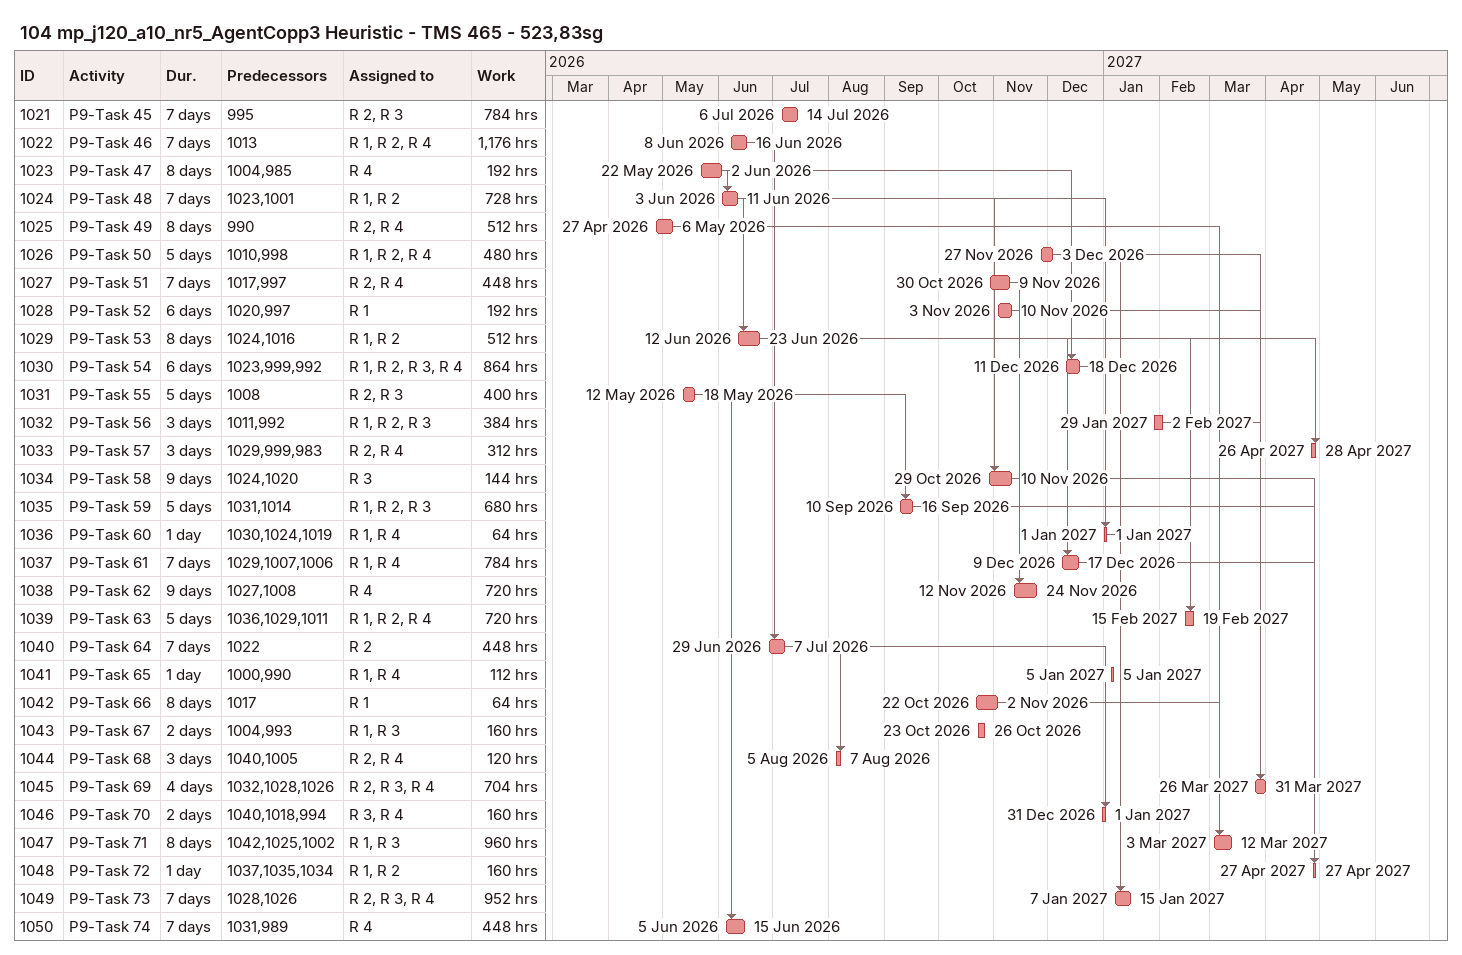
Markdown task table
104 mp_j120_a10_nr5_AgentCopp3 Heuristic - TMS 465 - 523,83sg

| ID | Task | Duration | Start | Finish | Predecessors | Resources | Work (h) |
|---|---|---|---|---|---|---|---|
| 1021 | P9-Task 45 | 7d | 2026-07-06 | 2026-07-14 | 995 | R 2, R 3 | 784 |
| 1022 | P9-Task 46 | 7d | 2026-06-08 | 2026-06-16 | 1013 | R 1, R 2, R 4 | 1176 |
| 1023 | P9-Task 47 | 8d | 2026-05-22 | 2026-06-02 | 1004, 985 | R 4 | 192 |
| 1024 | P9-Task 48 | 7d | 2026-06-03 | 2026-06-11 | 1023, 1001 | R 1, R 2 | 728 |
| 1025 | P9-Task 49 | 8d | 2026-04-27 | 2026-05-06 | 990 | R 2, R 4 | 512 |
| 1026 | P9-Task 50 | 5d | 2026-11-27 | 2026-12-03 | 1010, 998 | R 1, R 2, R 4 | 480 |
| 1027 | P9-Task 51 | 7d | 2026-10-30 | 2026-11-09 | 1017, 997 | R 2, R 4 | 448 |
| 1028 | P9-Task 52 | 6d | 2026-11-03 | 2026-11-10 | 1020, 997 | R 1 | 192 |
| 1029 | P9-Task 53 | 8d | 2026-06-12 | 2026-06-23 | 1024, 1016 | R 1, R 2 | 512 |
| 1030 | P9-Task 54 | 6d | 2026-12-11 | 2026-12-18 | 1023, 999, 992 | R 1, R 2, R 3, R 4 | 864 |
| 1031 | P9-Task 55 | 5d | 2026-05-12 | 2026-05-18 | 1008 | R 2, R 3 | 400 |
| 1032 | P9-Task 56 | 3d | 2027-01-29 | 2027-02-02 | 1011, 992 | R 1, R 2, R 3 | 384 |
| 1033 | P9-Task 57 | 3d | 2027-04-26 | 2027-04-28 | 1029, 999, 983 | R 2, R 4 | 312 |
| 1034 | P9-Task 58 | 9d | 2026-10-29 | 2026-11-10 | 1024, 1020 | R 3 | 144 |
| 1035 | P9-Task 59 | 5d | 2026-09-10 | 2026-09-16 | 1031, 1014 | R 1, R 2, R 3 | 680 |
| 1036 | P9-Task 60 | 1d | 2027-01-01 | 2027-01-01 | 1030, 1024, 1019 | R 1, R 4 | 64 |
| 1037 | P9-Task 61 | 7d | 2026-12-09 | 2026-12-17 | 1029, 1007, 1006 | R 1, R 4 | 784 |
| 1038 | P9-Task 62 | 9d | 2026-11-12 | 2026-11-24 | 1027, 1008 | R 4 | 720 |
| 1039 | P9-Task 63 | 5d | 2027-02-15 | 2027-02-19 | 1036, 1029, 1011 | R 1, R 2, R 4 | 720 |
| 1040 | P9-Task 64 | 7d | 2026-06-29 | 2026-07-07 | 1022 | R 2 | 448 |
| 1041 | P9-Task 65 | 1d | 2027-01-05 | 2027-01-05 | 1000, 990 | R 1, R 4 | 112 |
| 1042 | P9-Task 66 | 8d | 2026-10-22 | 2026-11-02 | 1017 | R 1 | 64 |
| 1043 | P9-Task 67 | 2d | 2026-10-23 | 2026-10-26 | 1004, 993 | R 1, R 3 | 160 |
| 1044 | P9-Task 68 | 3d | 2026-08-05 | 2026-08-07 | 1040, 1005 | R 2, R 4 | 120 |
| 1045 | P9-Task 69 | 4d | 2027-03-26 | 2027-03-31 | 1032, 1028, 1026 | R 2, R 3, R 4 | 704 |
| 1046 | P9-Task 70 | 2d | 2026-12-31 | 2027-01-01 | 1040, 1018, 994 | R 3, R 4 | 160 |
| 1047 | P9-Task 71 | 8d | 2027-03-03 | 2027-03-12 | 1042, 1025, 1002 | R 1, R 3 | 960 |
| 1048 | P9-Task 72 | 1d | 2027-04-27 | 2027-04-27 | 1037, 1035, 1034 | R 1, R 2 | 160 |
| 1049 | P9-Task 73 | 7d | 2027-01-07 | 2027-01-15 | 1028, 1026 | R 2, R 3, R 4 | 952 |
| 1050 | P9-Task 74 | 7d | 2026-06-05 | 2026-06-15 | 1031, 989 | R 4 | 448 |
